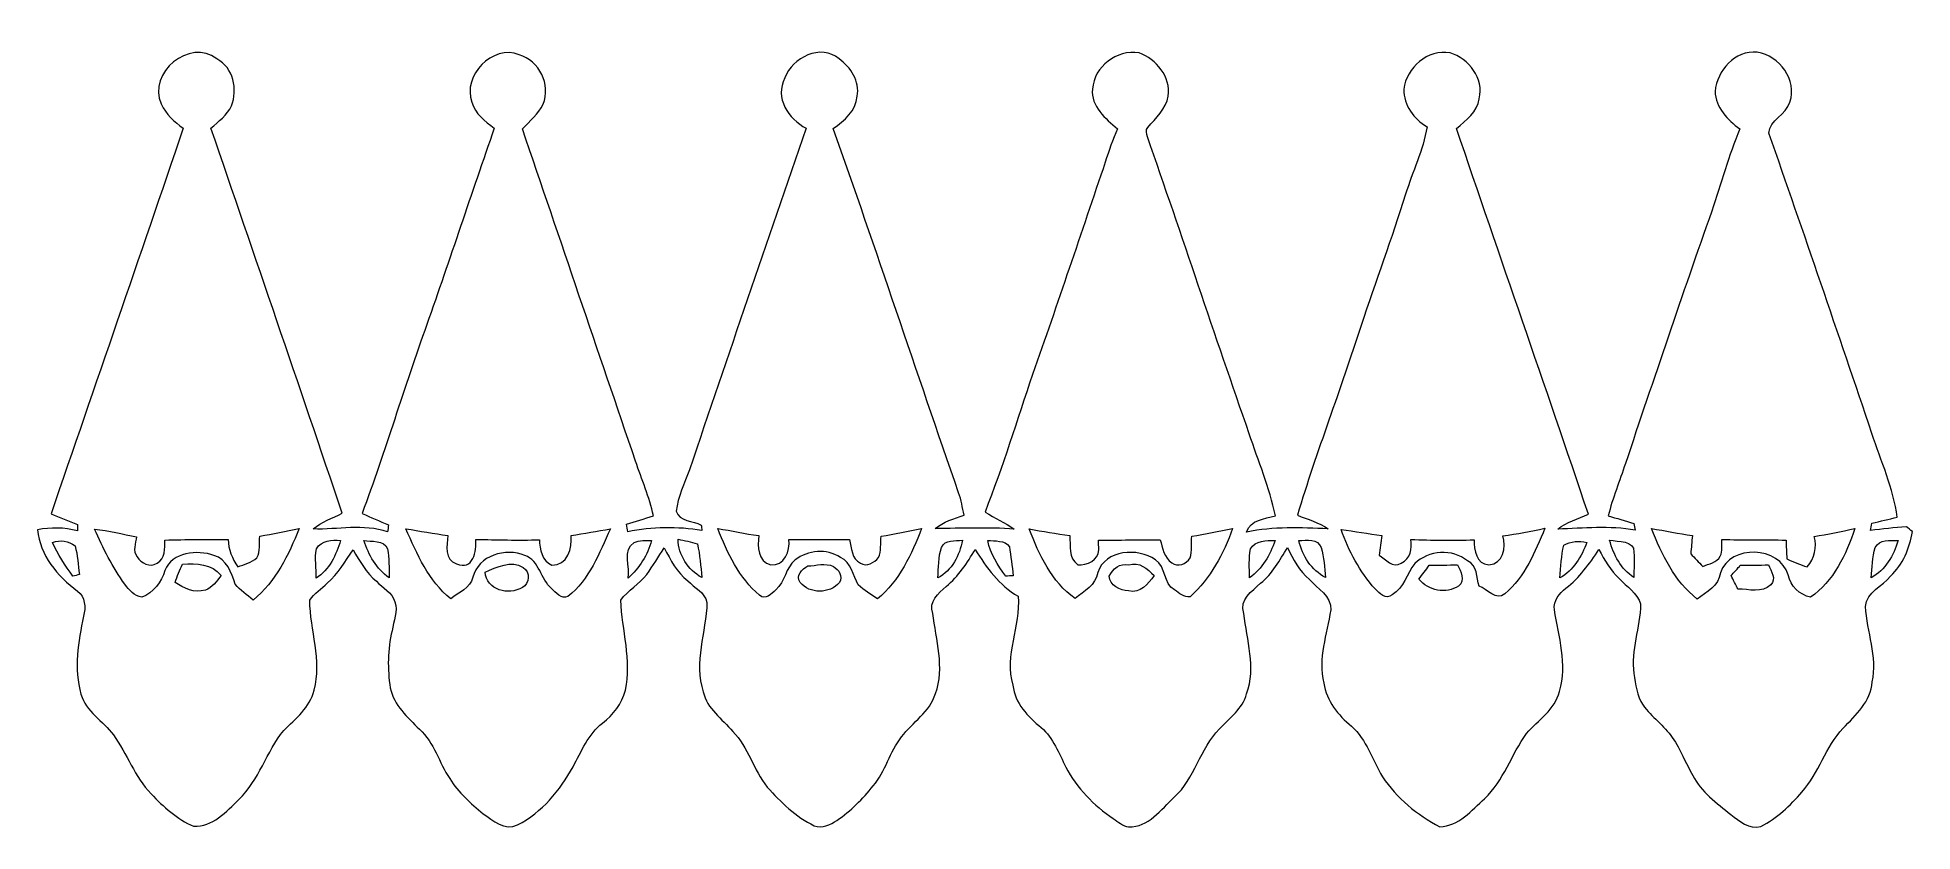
# Model space of a CAD drawing. Header units: centimetres. Extents: x -15.4 to 15.4, y 0.4 to 13.4.
import ezdxf

# ---------------------------------------------------------------- set-up
doc = ezdxf.new("R2010")
doc.units = ezdxf.units.CM
doc.header["$MEASUREMENT"] = 0
doc.layers.add('Layer 1', color=7, linetype='Continuous')

msp = doc.modelspace()

# ---------------------------------------------------------------- linework, layer by layer
at = {"layer": 'Layer 1', "color": 252, "lineweight": 9}
for points, knots in [([(-13.39809, 12.33545), (-13.62951, 12.83992), (-12.93101, 13.42906), (-12.48404, 13.07558), (-12.48404, 13.07558), (-12.20993, 12.93165), (-12.14185, 12.57711), (-12.24239, 12.30441), (-12.24239, 12.30441), (-12.31894, 12.15307), (-12.45652, 12.04617), (-12.58141, 11.93576), (-12.58141, 11.93576), (-11.85892, 9.82614), (-11.13537, 7.71618), (-10.42276, 5.60375), (-10.42276, 5.60375), (-10.58504, 5.52155), (-10.76107, 5.46122), (-10.9036, 5.34551), (-10.9036, 5.34551), (-10.49577, 5.32752), (-10.07385, 5.43477), (-9.67769, 5.29683), (-9.67769, 5.29683), (-9.67239, 5.33528), (-9.66676, 5.37374), (-9.66111, 5.41184), (-9.66111, 5.41184), (-9.80681, 5.47428), (-9.9518, 5.53601), (-10.09609, 5.59987), (-10.09609, 5.59987), (-9.71438, 6.62574), (-9.40357, 7.67632), (-9.03211, 8.70572), (-9.03211, 8.70572), (-8.65498, 9.78099), (-8.29621, 10.86261), (-7.92298, 11.93928), (-7.92298, 11.93928), (-8.07502, 12.0497), (-8.23801, 12.17353), (-8.28986, 12.36403), (-8.28986, 12.36403), (-8.45391, 12.80218), (-7.95331, 13.31794), (-7.51305, 13.14578), (-7.51305, 13.14578), (-7.18214, 13.04312), (-6.98953, 12.65824), (-7.11653, 12.33087), (-7.11653, 12.33087), (-7.19943, 12.17176), (-7.33878, 12.05323), (-7.46048, 11.92517), (-7.46048, 11.92517), (-6.83713, 10.10413), (-6.22188, 8.28027), (-5.59746, 6.45923), (-5.59746, 6.45923), (-5.5008, 6.15937), (-5.37063, 5.87009), (-5.30501, 5.56071), (-5.30501, 5.56071), (-5.45283, 5.51238), (-5.6024, 5.46934), (-5.75057, 5.42171), (-5.75057, 5.42171), (-5.74351, 5.38044), (-5.73611, 5.33881), (-5.7287, 5.29718), (-5.7287, 5.29718), (-5.32794, 5.3882), (-4.91236, 5.37973), (-4.50738, 5.32188), (-4.50738, 5.32188), (-4.5102, 5.3434), (-4.5155, 5.38644), (-4.51831, 5.40796), (-4.51831, 5.40796), (-4.65131, 5.48345), (-4.88521, 5.46652), (-4.93106, 5.63585), (-4.93106, 5.63585), (-4.90426, 5.87398), (-4.79101, 6.09481), (-4.71235, 6.31989), (-4.71235, 6.31989), (-4.07769, 8.19314), (-3.43811, 10.06497), (-2.79429, 11.93505), (-2.79429, 11.93505), (-3.08181, 12.08604), (-3.31852, 12.44129), (-3.14284, 12.76302), (-3.14284, 12.76302), (-3.02642, 13.09851), (-2.5484, 13.33346), (-2.25207, 13.0777), (-2.25207, 13.0777), (-2.06297, 12.94047), (-1.90387, 12.70693), (-1.95538, 12.4621), (-1.95538, 12.4621), (-1.9769, 12.22433), (-2.16105, 12.05711), (-2.34767, 11.93434), (-2.34767, 11.93434), (-1.64317, 9.94186), (-0.98206, 7.9349), (-0.28568, 5.93959), (-0.28568, 5.93959), (-0.24476, 5.82035), (-0.22253, 5.69688), (-0.19678, 5.57341), (-0.19678, 5.57341), (-0.35976, 5.51026), (-0.53756, 5.46899), (-0.67091, 5.3501), (-0.67091, 5.3501), (-0.23735, 5.35433), (0.19657, 5.37444), (0.62978, 5.34375), (0.62978, 5.34375), (0.47315, 5.44323), (0.30699, 5.52719), (0.14788, 5.62174), (0.14788, 5.62174), (0.43716, 6.36645), (0.67529, 7.12986), (0.92858, 7.88728), (0.92858, 7.88728), (1.34168, 9.04686), (1.72833, 10.21526), (2.12556, 11.38048), (2.12556, 11.38048), (2.18447, 11.56569), (2.24762, 11.75019), (2.32664, 11.92835), (2.32664, 11.92835), (2.12979, 12.09309), (1.88461, 12.29418), (1.91424, 12.58169), (1.91424, 12.58169), (1.94246, 12.95387), (2.31535, 13.23574), (2.68118, 13.17683), (2.68118, 13.17683), (2.96446, 13.07029), (3.20753, 12.78207), (3.15884, 12.46386), (3.15884, 12.46386), (3.12921, 12.24973), (2.95529, 12.10615), (2.82547, 11.94951), (2.82547, 11.94951), (2.78137, 11.90789), (2.80606, 11.84686), (2.81771, 11.79676), (2.81771, 11.79676), (3.38568, 10.17116), (3.92578, 8.53568), (4.49305, 6.90973), (4.49305, 6.90973), (4.64051, 6.46276), (4.82678, 6.02567), (4.92238, 5.56318), (4.92238, 5.56318), (4.74599, 5.50709), (4.51457, 5.50074), (4.45001, 5.2926), (4.45001, 5.2926), (4.89063, 5.38608), (5.34148, 5.36527), (5.7888, 5.34904), (5.7888, 5.34904), (5.63499, 5.45276), (5.45437, 5.50321), (5.28433, 5.57094), (5.28433, 5.57094), (5.60006, 6.62116), (6.00011, 7.64457), (6.33102, 8.6902), (6.33102, 8.6902), (6.5762, 9.41022), (6.83267, 10.12636), (7.0648, 10.85096), (7.0648, 10.85096), (7.17698, 11.22209), (7.35443, 11.57416), (7.41652, 11.95939), (7.41652, 11.95939), (7.19991, 12.08816), (7.02952, 12.31711), (7.03587, 12.57675), (7.03587, 12.57675), (7.07679, 12.93694), (7.42851, 13.2368), (7.79681, 13.17718), (7.79681, 13.17718), (8.10549, 13.07876), (8.35842, 12.75843), (8.27483, 12.42188), (8.27483, 12.42188), (8.24378, 12.20457), (8.05646, 12.06699), (7.90194, 11.93152), (7.90194, 11.93152), (8.61842, 9.81521), (9.3575, 7.70666), (10.06941, 5.58893), (10.06941, 5.58893), (9.90042, 5.5085), (9.71134, 5.46475), (9.56599, 5.34128), (9.56599, 5.34128), (9.99109, 5.35504), (10.4197, 5.40372), (10.84199, 5.32294), (10.84199, 5.32294), (10.83317, 5.36068), (10.82435, 5.39843), (10.81624, 5.43583), (10.81624, 5.43583), (10.67548, 5.47816), (10.53578, 5.51943), (10.39643, 5.56247), (10.39643, 5.56247), (10.46981, 5.85457), (10.58552, 6.13397), (10.67795, 6.42007), (10.67795, 6.42007), (11.14503, 7.8072), (11.6114, 9.19432), (12.1, 10.57403), (12.1, 10.57403), (12.2531, 11.02418), (12.37728, 11.48491), (12.56072, 11.92447), (12.56072, 11.92447), (12.35788, 12.07087), (12.16314, 12.27971), (12.15256, 12.54324), (12.15256, 12.54324), (12.18643, 12.88332), (12.481, 13.22339), (12.84647, 13.18494), (12.84647, 13.18494), (13.21371, 13.1285), (13.50828, 12.73374), (13.38411, 12.36438), (13.38411, 12.36438), (13.32519, 12.16048), (13.04685, 12.06664), (13.04015, 11.85532), (13.04015, 11.85532), (13.61094, 10.21173), (14.17715, 8.56567), (14.73313, 6.91643), (14.73313, 6.91643), (14.87812, 6.45959), (15.08908, 6.0172), (15.14905, 5.53743), (15.14905, 5.53743), (15.01006, 5.50532), (14.87177, 5.47251), (14.73348, 5.43935), (14.73348, 5.43935), (14.72466, 5.39914), (14.71655, 5.35892), (14.70879, 5.3187), (14.70879, 5.3187), (14.90528, 5.34446), (15.10284, 5.36703), (15.3011, 5.38079), (15.3011, 5.38079), (15.33356, 5.35398), (15.36672, 5.32717), (15.40023, 5.30036), (15.40023, 5.30036), (15.35014, 5.02943), (15.24536, 4.75884), (15.03934, 4.56799), (15.03934, 4.56799), (14.90634, 4.39866), (14.64176, 4.31329), (14.62976, 4.06846), (14.62976, 4.06846), (14.64776, 3.655), (14.83261, 3.24578), (14.73842, 2.82809), (14.73842, 2.82809), (14.71196, 2.50777), (14.46784, 2.28411), (14.25935, 2.0668), (14.25935, 2.0668), (13.97042, 1.75776), (13.86071, 1.33231), (13.58166, 1.01658), (13.58166, 1.01658), (13.38869, 0.79433), (13.16997, 0.58725), (12.90715, 0.45037), (12.90715, 0.45037), (12.70713, 0.39357), (12.5579, 0.54633), (12.41044, 0.64581), (12.41044, 0.64581), (12.18008, 0.8356), (11.92608, 1.01905), (11.78743, 1.2921), (11.78743, 1.2921), (11.66537, 1.49353), (11.59164, 1.72213), (11.44983, 1.91193), (11.44983, 1.91193), (11.31718, 2.11548), (11.10869, 2.25165), (10.96828, 2.44815), (10.96828, 2.44815), (10.86774, 2.60126), (10.84128, 2.78964), (10.81835, 2.96709), (10.81835, 2.96709), (10.76015, 3.35373), (10.92348, 3.72697), (10.92877, 4.11114), (10.92877, 4.11114), (10.87268, 4.29212), (10.69982, 4.39795), (10.57705, 4.52883), (10.57705, 4.52883), (10.43418, 4.66254), (10.33646, 4.83469), (10.24297, 5.00438), (10.24297, 5.00438), (10.08916, 4.77119), (9.92336, 4.5433), (9.7018, 4.36867), (9.7018, 4.36867), (9.59457, 4.28506), (9.48909, 4.163), (9.51202, 4.0166), (9.51202, 4.0166), (9.57799, 3.57351), (9.73391, 3.11984), (9.59421, 2.67287), (9.59421, 2.67287), (9.52683, 2.37371), (9.24179, 2.20156), (9.05446, 1.98143), (9.05446, 1.98143), (8.80435, 1.63535), (8.67805, 1.20814), (8.36372, 0.90722), (8.36372, 0.90722), (8.15276, 0.7146), (7.93545, 0.45531), (7.62642, 0.44684), (7.62642, 0.44684), (7.25565, 0.64193), (6.91557, 0.91639), (6.6838, 1.26881), (6.6838, 1.26881), (6.5194, 1.54892), (6.42239, 1.87489), (6.17615, 2.10066), (6.17615, 2.10066), (5.9532, 2.27811), (5.7627, 2.52012), (5.72213, 2.80975), (5.72213, 2.80975), (5.61382, 3.21509), (5.77575, 3.61479), (5.83255, 4.01237), (5.83255, 4.01237), (5.85089, 4.24202), (5.61347, 4.36338), (5.48294, 4.51402), (5.48294, 4.51402), (5.32137, 4.65689), (5.20989, 4.84422), (5.12134, 5.03824), (5.12134, 5.03824), (4.99399, 4.82905), (4.87405, 4.6075), (4.68002, 4.45052), (4.68002, 4.45052), (4.53784, 4.3214), (4.32583, 4.18417), (4.40449, 3.95628), (4.40449, 3.95628), (4.45282, 3.52059), (4.60876, 3.06445), (4.4493, 2.63336), (4.4493, 2.63336), (4.38579, 2.38677), (4.16814, 2.23366), (4.00339, 2.05621), (4.00339, 2.05621), (3.6806, 1.73095), (3.60158, 1.2413), (3.25938, 0.93121), (3.25938, 0.93121), (3.04384, 0.73541), (2.83464, 0.42885), (2.50938, 0.44578), (2.50938, 0.44578), (2.41131, 0.45319), (2.33617, 0.53363), (2.25714, 0.57984), (2.25714, 0.57984), (1.93894, 0.79891), (1.65319, 1.08043), (1.47821, 1.42827), (1.47821, 1.42827), (1.36073, 1.6544), (1.27078, 1.90593), (1.07181, 2.07632), (1.07181, 2.07632), (0.85591, 2.25906), (0.63825, 2.47919), (0.60508, 2.77376), (0.60508, 2.77376), (0.45833, 3.26906), (0.73279, 3.74426), (0.69187, 4.23779), (0.69187, 4.23779), (0.37966, 4.41489), (0.17117, 4.71087), (-0.01369, 5.00861), (-0.01369, 5.00861), (-0.14422, 4.7853), (-0.29168, 4.56799), (-0.48994, 4.39936), (-0.48994, 4.39936), (-0.61482, 4.28436), (-0.78804, 4.15489), (-0.71007, 3.95628), (-0.71007, 3.95628), (-0.65857, 3.52306), (-0.51181, 3.06551), (-0.66703, 2.63618), (-0.66703, 2.63618), (-0.75487, 2.33456), (-1.04768, 2.16734), (-1.22372, 1.92286), (-1.22372, 1.92286), (-1.42233, 1.68015), (-1.48724, 1.35771), (-1.69044, 1.11818), (-1.69044, 1.11818), (-1.86542, 0.90651), (-2.05874, 0.70437), (-2.28806, 0.55056), (-2.28806, 0.55056), (-2.39564, 0.48318), (-2.53499, 0.41544), (-2.6613, 0.46272), (-2.6613, 0.46272), (-2.96433, 0.61194), (-3.21339, 0.8476), (-3.43282, 1.10019), (-3.43282, 1.10019), (-3.6586, 1.38241), (-3.74679, 1.75318), (-4.00044, 2.01564), (-4.00044, 2.01564), (-4.1747, 2.21955), (-4.42413, 2.38712), (-4.48516, 2.6644), (-4.48516, 2.6644), (-4.65061, 3.15053), (-4.43753, 3.64689), (-4.42517, 4.1376), (-4.42517, 4.1376), (-4.46046, 4.30094), (-4.63297, 4.37961), (-4.7381, 4.49109), (-4.7381, 4.49109), (-4.92048, 4.63043), (-5.02279, 4.83646), (-5.12792, 5.03366), (-5.12792, 5.03366), (-5.21998, 4.88584), (-5.31277, 4.73768), (-5.41614, 4.59692), (-5.41614, 4.59692), (-5.53749, 4.43605), (-5.72376, 4.33622), (-5.84229, 4.17359), (-5.84229, 4.17359), (-5.82395, 3.68076), (-5.65603, 3.18546), (-5.76645, 2.69121), (-5.76645, 2.69121), (-5.82254, 2.47214), (-5.96612, 2.28587), (-6.14462, 2.15076), (-6.14462, 2.15076), (-6.37746, 1.96837), (-6.48929, 1.68544), (-6.62722, 1.43286), (-6.62722, 1.43286), (-6.84136, 1.0448), (-7.13734, 0.68144), (-7.53915, 0.47789), (-7.53915, 0.47789), (-7.75858, 0.36817), (-7.9392, 0.55373), (-8.10642, 0.66133), (-8.10642, 0.66133), (-8.30996, 0.83102), (-8.51317, 1.01058), (-8.65428, 1.23777), (-8.65428, 1.23777), (-8.8335, 1.50129), (-8.90686, 1.82973), (-9.1517, 2.04951), (-9.1517, 2.04951), (-9.34961, 2.24283), (-9.57327, 2.44744), (-9.63324, 2.72931), (-9.63324, 2.72931), (-9.68087, 3.04082), (-9.67769, 3.3629), (-9.6036, 3.66982), (-9.6036, 3.66982), (-9.58138, 3.82575), (-9.50307, 3.98979), (-9.55598, 4.14819), (-9.55598, 4.14819), (-9.60537, 4.29776), (-9.75707, 4.37573), (-9.85937, 4.48368), (-9.85937, 4.48368), (-10.03012, 4.62126), (-10.13313, 4.81635), (-10.2439, 5.00085), (-10.2439, 5.00085), (-10.37513, 4.81141), (-10.49261, 4.60644), (-10.66935, 4.45404), (-10.66935, 4.45404), (-10.76495, 4.36091), (-10.88172, 4.28542), (-10.95722, 4.17359), (-10.95722, 4.17359), (-10.95051, 3.6804), (-10.75437, 3.18369), (-10.88349, 2.69157), (-10.88349, 2.69157), (-10.95933, 2.41358), (-11.18476, 2.2199), (-11.38584, 2.02905), (-11.38584, 2.02905), (-11.66842, 1.67592), (-11.79224, 1.21731), (-12.12138, 0.89593), (-12.12138, 0.89593), (-12.32705, 0.70084), (-12.55706, 0.43414), (-12.86751, 0.45425), (-12.86751, 0.45425), (-13.13809, 0.57173), (-13.36351, 0.77669), (-13.56707, 0.98624), (-13.56707, 0.98624), (-13.83412, 1.26917), (-13.96077, 1.64488), (-14.18584, 1.95638), (-14.18584, 1.95638), (-14.35306, 2.18815), (-14.63986, 2.33808), (-14.71924, 2.62736), (-14.71924, 2.62736), (-14.83742, 3.04646), (-14.76828, 3.49237), (-14.6755, 3.90936), (-14.6755, 3.90936), (-14.64057, 4.05258), (-14.64868, 4.22933), (-14.77745, 4.32422), (-14.77745, 4.32422), (-15.10694, 4.5687), (-15.39305, 4.91089), (-15.43432, 5.33317), (-15.43432, 5.33317), (-15.2156, 5.37197), (-14.99123, 5.37303), (-14.77639, 5.31376), (-14.77639, 5.31376), (-14.7771, 5.34022), (-14.77815, 5.39279), (-14.77851, 5.41924), (-14.77851, 5.41924), (-14.92315, 5.47745), (-15.06849, 5.53354), (-15.21207, 5.59458), (-15.21207, 5.59458), (-14.485, 7.70807), (-13.7558, 9.82085), (-13.03825, 11.93752), (-13.03825, 11.93752), (-13.18395, 12.04335), (-13.32506, 12.16577), (-13.39809, 12.33545), (-13.39809, 12.33545), (-13.39809, 12.33545), (-13.39809, 12.33545), (-13.39809, 12.33545)], [0, 0, 0, 0, 0.00649351, 0.00649351, 0.00649351, 0.00649351, 0.01298701, 0.01298701, 0.01298701, 0.01298701, 0.01948052, 0.01948052, 0.01948052, 0.01948052, 0.02597403, 0.02597403, 0.02597403, 0.02597403, 0.03246753, 0.03246753, 0.03246753, 0.03246753, 0.03896104, 0.03896104, 0.03896104, 0.03896104, 0.04545455, 0.04545455, 0.04545455, 0.04545455, 0.05194805, 0.05194805, 0.05194805, 0.05194805, 0.05844156, 0.05844156, 0.05844156, 0.05844156, 0.06493506, 0.06493506, 0.06493506, 0.06493506, 0.07142857, 0.07142857, 0.07142857, 0.07142857, 0.07792208, 0.07792208, 0.07792208, 0.07792208, 0.08441558, 0.08441558, 0.08441558, 0.08441558, 0.09090909, 0.09090909, 0.09090909, 0.09090909, 0.0974026, 0.0974026, 0.0974026, 0.0974026, 0.1038961, 0.1038961, 0.1038961, 0.1038961, 0.11038961, 0.11038961, 0.11038961, 0.11038961, 0.11688312, 0.11688312, 0.11688312, 0.11688312, 0.12337662, 0.12337662, 0.12337662, 0.12337662, 0.12987013, 0.12987013, 0.12987013, 0.12987013, 0.13636364, 0.13636364, 0.13636364, 0.13636364, 0.14285714, 0.14285714, 0.14285714, 0.14285714, 0.14935065, 0.14935065, 0.14935065, 0.14935065, 0.15584416, 0.15584416, 0.15584416, 0.15584416, 0.16233766, 0.16233766, 0.16233766, 0.16233766, 0.16883117, 0.16883117, 0.16883117, 0.16883117, 0.17532468, 0.17532468, 0.17532468, 0.17532468, 0.18181818, 0.18181818, 0.18181818, 0.18181818, 0.18831169, 0.18831169, 0.18831169, 0.18831169, 0.19480519, 0.19480519, 0.19480519, 0.19480519, 0.2012987, 0.2012987, 0.2012987, 0.2012987, 0.20779221, 0.20779221, 0.20779221, 0.20779221, 0.21428571, 0.21428571, 0.21428571, 0.21428571, 0.22077922, 0.22077922, 0.22077922, 0.22077922, 0.22727273, 0.22727273, 0.22727273, 0.22727273, 0.23376623, 0.23376623, 0.23376623, 0.23376623, 0.24025974, 0.24025974, 0.24025974, 0.24025974, 0.24675325, 0.24675325, 0.24675325, 0.24675325, 0.25324675, 0.25324675, 0.25324675, 0.25324675, 0.25974026, 0.25974026, 0.25974026, 0.25974026, 0.26623377, 0.26623377, 0.26623377, 0.26623377, 0.27272727, 0.27272727, 0.27272727, 0.27272727, 0.27922078, 0.27922078, 0.27922078, 0.27922078, 0.28571429, 0.28571429, 0.28571429, 0.28571429, 0.29220779, 0.29220779, 0.29220779, 0.29220779, 0.2987013, 0.2987013, 0.2987013, 0.2987013, 0.30519481, 0.30519481, 0.30519481, 0.30519481, 0.31168831, 0.31168831, 0.31168831, 0.31168831, 0.31818182, 0.31818182, 0.31818182, 0.31818182, 0.32467532, 0.32467532, 0.32467532, 0.32467532, 0.33116883, 0.33116883, 0.33116883, 0.33116883, 0.33766234, 0.33766234, 0.33766234, 0.33766234, 0.34415584, 0.34415584, 0.34415584, 0.34415584, 0.35064935, 0.35064935, 0.35064935, 0.35064935, 0.35714286, 0.35714286, 0.35714286, 0.35714286, 0.36363636, 0.36363636, 0.36363636, 0.36363636, 0.37012987, 0.37012987, 0.37012987, 0.37012987, 0.37662338, 0.37662338, 0.37662338, 0.37662338, 0.38311688, 0.38311688, 0.38311688, 0.38311688, 0.38961039, 0.38961039, 0.38961039, 0.38961039, 0.3961039, 0.3961039, 0.3961039, 0.3961039, 0.4025974, 0.4025974, 0.4025974, 0.4025974, 0.40909091, 0.40909091, 0.40909091, 0.40909091, 0.41558442, 0.41558442, 0.41558442, 0.41558442, 0.42207792, 0.42207792, 0.42207792, 0.42207792, 0.42857143, 0.42857143, 0.42857143, 0.42857143, 0.43506494, 0.43506494, 0.43506494, 0.43506494, 0.44155844, 0.44155844, 0.44155844, 0.44155844, 0.44805195, 0.44805195, 0.44805195, 0.44805195, 0.45454545, 0.45454545, 0.45454545, 0.45454545, 0.46103896, 0.46103896, 0.46103896, 0.46103896, 0.46753247, 0.46753247, 0.46753247, 0.46753247, 0.47402597, 0.47402597, 0.47402597, 0.47402597, 0.48051948, 0.48051948, 0.48051948, 0.48051948, 0.48701299, 0.48701299, 0.48701299, 0.48701299, 0.49350649, 0.49350649, 0.49350649, 0.49350649, 0.5, 0.5, 0.5, 0.5, 0.50649351, 0.50649351, 0.50649351, 0.50649351, 0.51298701, 0.51298701, 0.51298701, 0.51298701, 0.51948052, 0.51948052, 0.51948052, 0.51948052, 0.52597403, 0.52597403, 0.52597403, 0.52597403, 0.53246753, 0.53246753, 0.53246753, 0.53246753, 0.53896104, 0.53896104, 0.53896104, 0.53896104, 0.54545455, 0.54545455, 0.54545455, 0.54545455, 0.55194805, 0.55194805, 0.55194805, 0.55194805, 0.55844156, 0.55844156, 0.55844156, 0.55844156, 0.56493506, 0.56493506, 0.56493506, 0.56493506, 0.57142857, 0.57142857, 0.57142857, 0.57142857, 0.57792208, 0.57792208, 0.57792208, 0.57792208, 0.58441558, 0.58441558, 0.58441558, 0.58441558, 0.59090909, 0.59090909, 0.59090909, 0.59090909, 0.5974026, 0.5974026, 0.5974026, 0.5974026, 0.6038961, 0.6038961, 0.6038961, 0.6038961, 0.61038961, 0.61038961, 0.61038961, 0.61038961, 0.61688312, 0.61688312, 0.61688312, 0.61688312, 0.62337662, 0.62337662, 0.62337662, 0.62337662, 0.62987013, 0.62987013, 0.62987013, 0.62987013, 0.63636364, 0.63636364, 0.63636364, 0.63636364, 0.64285714, 0.64285714, 0.64285714, 0.64285714, 0.64935065, 0.64935065, 0.64935065, 0.64935065, 0.65584416, 0.65584416, 0.65584416, 0.65584416, 0.66233766, 0.66233766, 0.66233766, 0.66233766, 0.66883117, 0.66883117, 0.66883117, 0.66883117, 0.67532468, 0.67532468, 0.67532468, 0.67532468, 0.68181818, 0.68181818, 0.68181818, 0.68181818, 0.68831169, 0.68831169, 0.68831169, 0.68831169, 0.69480519, 0.69480519, 0.69480519, 0.69480519, 0.7012987, 0.7012987, 0.7012987, 0.7012987, 0.70779221, 0.70779221, 0.70779221, 0.70779221, 0.71428571, 0.71428571, 0.71428571, 0.71428571, 0.72077922, 0.72077922, 0.72077922, 0.72077922, 0.72727273, 0.72727273, 0.72727273, 0.72727273, 0.73376623, 0.73376623, 0.73376623, 0.73376623, 0.74025974, 0.74025974, 0.74025974, 0.74025974, 0.74675325, 0.74675325, 0.74675325, 0.74675325, 0.75324675, 0.75324675, 0.75324675, 0.75324675, 0.75974026, 0.75974026, 0.75974026, 0.75974026, 0.76623377, 0.76623377, 0.76623377, 0.76623377, 0.77272727, 0.77272727, 0.77272727, 0.77272727, 0.77922078, 0.77922078, 0.77922078, 0.77922078, 0.78571429, 0.78571429, 0.78571429, 0.78571429, 0.79220779, 0.79220779, 0.79220779, 0.79220779, 0.7987013, 0.7987013, 0.7987013, 0.7987013, 0.80519481, 0.80519481, 0.80519481, 0.80519481, 0.81168831, 0.81168831, 0.81168831, 0.81168831, 0.81818182, 0.81818182, 0.81818182, 0.81818182, 0.82467532, 0.82467532, 0.82467532, 0.82467532, 0.83116883, 0.83116883, 0.83116883, 0.83116883, 0.83766234, 0.83766234, 0.83766234, 0.83766234, 0.84415584, 0.84415584, 0.84415584, 0.84415584, 0.85064935, 0.85064935, 0.85064935, 0.85064935, 0.85714286, 0.85714286, 0.85714286, 0.85714286, 0.86363636, 0.86363636, 0.86363636, 0.86363636, 0.87012987, 0.87012987, 0.87012987, 0.87012987, 0.87662338, 0.87662338, 0.87662338, 0.87662338, 0.88311688, 0.88311688, 0.88311688, 0.88311688, 0.88961039, 0.88961039, 0.88961039, 0.88961039, 0.8961039, 0.8961039, 0.8961039, 0.8961039, 0.9025974, 0.9025974, 0.9025974, 0.9025974, 0.90909091, 0.90909091, 0.90909091, 0.90909091, 0.91558442, 0.91558442, 0.91558442, 0.91558442, 0.92207792, 0.92207792, 0.92207792, 0.92207792, 0.92857143, 0.92857143, 0.92857143, 0.92857143, 0.93506494, 0.93506494, 0.93506494, 0.93506494, 0.94155844, 0.94155844, 0.94155844, 0.94155844, 0.94805195, 0.94805195, 0.94805195, 0.94805195, 0.95454545, 0.95454545, 0.95454545, 0.95454545, 0.96103896, 0.96103896, 0.96103896, 0.96103896, 0.96753247, 0.96753247, 0.96753247, 0.96753247, 0.97402597, 0.97402597, 0.97402597, 0.97402597, 0.98051948, 0.98051948, 0.98051948, 0.98051948, 0.98701299, 0.98701299, 0.98701299, 0.98701299, 1, 1, 1, 1]), ([(-14.49452, 5.34375), (-14.358, 5.02625), (-14.20207, 4.7151), (-13.9964, 4.4357), (-13.9964, 4.4357), (-13.93113, 4.33974), (-13.84012, 4.24026), (-13.71911, 4.22121), (-13.71911, 4.22121), (-13.53285, 4.29353), (-13.38856, 4.46886), (-13.33847, 4.66218), (-13.33847, 4.66218), (-13.22346, 4.96769), (-12.80436, 5.00438), (-12.53343, 4.91089), (-12.53343, 4.91089), (-12.32211, 4.85268), (-12.24309, 4.62126), (-12.18136, 4.43711), (-12.18136, 4.43711), (-12.10092, 4.33445), (-11.98486, 4.26213), (-11.88749, 4.17464), (-11.88749, 4.17464), (-11.51496, 4.4798), (-11.3047, 4.91654), (-11.1329, 5.35433), (-11.1329, 5.35433), (-11.34704, 5.30741), (-11.56188, 5.26296), (-11.77884, 5.22839), (-11.77884, 5.22839), (-11.79189, 5.11127), (-11.76578, 4.97792), (-11.82611, 4.86926), (-11.82611, 4.86926), (-11.9143, 4.7913), (-12.03354, 4.76414), (-12.14079, 4.72145), (-12.14079, 4.72145), (-12.22898, 4.85868), (-12.30095, 5.00755), (-12.29671, 5.17406), (-12.29671, 5.17406), (-12.64385, 5.17477), (-12.99098, 5.1723), (-13.33811, 5.16136), (-13.33811, 5.16136), (-13.34376, 5.02872), (-13.32753, 4.85198), (-13.469, 4.78177), (-13.469, 4.78177), (-13.584, 4.70663), (-13.7304, 4.78213), (-13.79461, 4.88831), (-13.79461, 4.88831), (-13.87328, 4.98392), (-13.82177, 5.1088), (-13.80449, 5.21569), (-13.80449, 5.21569), (-14.03379, 5.2612), (-14.26239, 5.31341), (-14.49452, 5.34375), (-14.49452, 5.34375), (-14.49452, 5.34375), (-14.49452, 5.34375), (-14.49452, 5.34375)], [0, 0, 0, 0, 0.05555556, 0.05555556, 0.05555556, 0.05555556, 0.11111111, 0.11111111, 0.11111111, 0.11111111, 0.16666667, 0.16666667, 0.16666667, 0.16666667, 0.22222222, 0.22222222, 0.22222222, 0.22222222, 0.27777778, 0.27777778, 0.27777778, 0.27777778, 0.33333333, 0.33333333, 0.33333333, 0.33333333, 0.38888889, 0.38888889, 0.38888889, 0.38888889, 0.44444444, 0.44444444, 0.44444444, 0.44444444, 0.5, 0.5, 0.5, 0.5, 0.55555556, 0.55555556, 0.55555556, 0.55555556, 0.61111111, 0.61111111, 0.61111111, 0.61111111, 0.66666667, 0.66666667, 0.66666667, 0.66666667, 0.72222222, 0.72222222, 0.72222222, 0.72222222, 0.77777778, 0.77777778, 0.77777778, 0.77777778, 0.83333333, 0.83333333, 0.83333333, 0.83333333, 0.88888889, 0.88888889, 0.88888889, 0.88888889, 1, 1, 1, 1]), ([(-9.37818, 5.34904), (-9.19156, 4.93171), (-9.00283, 4.48862), (-8.63734, 4.19405), (-8.63734, 4.19405), (-8.50858, 4.30059), (-8.31773, 4.37149), (-8.27327, 4.55), (-8.27327, 4.55), (-8.18825, 4.90701), (-7.73424, 5.04459), (-7.41991, 4.90842), (-7.41991, 4.90842), (-7.17861, 4.8234), (-7.1578, 4.51754), (-6.97859, 4.36267), (-6.97859, 4.36267), (-6.91262, 4.30129), (-6.81808, 4.18029), (-6.71083, 4.23215), (-6.71083, 4.23215), (-6.35982, 4.51578), (-6.19542, 4.94723), (-6.01304, 5.34516), (-6.01304, 5.34516), (-6.22894, 5.30918), (-6.44448, 5.27319), (-6.66003, 5.23756), (-6.66003, 5.23756), (-6.63428, 5.03366), (-6.72388, 4.73697), (-6.97612, 4.75144), (-6.97612, 4.75144), (-7.1391, 4.81705), (-7.17403, 5.01249), (-7.18144, 5.16842), (-7.18144, 5.16842), (-7.52998, 5.15219), (-7.87853, 5.16983), (-8.22672, 5.1723), (-8.22672, 5.1723), (-8.21155, 4.98921), (-8.27046, 4.64666), (-8.54457, 4.77331), (-8.54457, 4.77331), (-8.75236, 4.83575), (-8.69556, 5.07141), (-8.68533, 5.23792), (-8.68533, 5.23792), (-8.9171, 5.27037), (-9.14782, 5.30847), (-9.37818, 5.34904), (-9.37818, 5.34904), (-9.37818, 5.34904), (-9.37818, 5.34904), (-9.37818, 5.34904)], [0, 0, 0, 0, 0.06666667, 0.06666667, 0.06666667, 0.06666667, 0.13333333, 0.13333333, 0.13333333, 0.13333333, 0.2, 0.2, 0.2, 0.2, 0.26666667, 0.26666667, 0.26666667, 0.26666667, 0.33333333, 0.33333333, 0.33333333, 0.33333333, 0.4, 0.4, 0.4, 0.4, 0.46666667, 0.46666667, 0.46666667, 0.46666667, 0.53333333, 0.53333333, 0.53333333, 0.53333333, 0.6, 0.6, 0.6, 0.6, 0.66666667, 0.66666667, 0.66666667, 0.66666667, 0.73333333, 0.73333333, 0.73333333, 0.73333333, 0.8, 0.8, 0.8, 0.8, 0.86666667, 0.86666667, 0.86666667, 0.86666667, 1, 1, 1, 1]), ([(-4.24527, 5.35327), (-4.09604, 4.94723), (-3.89602, 4.53836), (-3.55947, 4.25472), (-3.55947, 4.25472), (-3.46422, 4.16583), (-3.36191, 4.27942), (-3.29418, 4.34468), (-3.29418, 4.34468), (-3.13684, 4.47274), (-3.13261, 4.71016), (-2.97386, 4.83646), (-2.97386, 4.83646), (-2.75972, 4.99415), (-2.46161, 5.02801), (-2.2309, 4.87702), (-2.2309, 4.87702), (-2.05098, 4.79553), (-2.02205, 4.57893), (-1.93915, 4.42371), (-1.93915, 4.42371), (-1.84319, 4.33551), (-1.72995, 4.26778), (-1.62165, 4.19581), (-1.62165, 4.19581), (-1.25935, 4.4925), (-1.06003, 4.92782), (-0.89457, 5.35433), (-0.89457, 5.35433), (-1.11648, 5.30918), (-1.33838, 5.26261), (-1.56132, 5.22381), (-1.56132, 5.22381), (-1.57508, 5.10774), (-1.55321, 4.98215), (-1.60154, 4.87314), (-1.60154, 4.87314), (-1.67457, 4.79553), (-1.79769, 4.71475), (-1.90246, 4.78177), (-1.90246, 4.78177), (-2.04675, 4.85021), (-2.04851, 5.0386), (-2.08167, 5.16913), (-2.08167, 5.16913), (-2.41435, 5.17301), (-2.74702, 5.17406), (-3.07934, 5.17336), (-3.07934, 5.17336), (-3.05217, 4.98462), (-3.15095, 4.73203), (-3.37708, 4.75426), (-3.37708, 4.75426), (-3.59369, 4.81141), (-3.59228, 5.05341), (-3.57323, 5.23509), (-3.57323, 5.23509), (-3.79865, 5.2672), (-4.02125, 5.31306), (-4.24527, 5.35327), (-4.24527, 5.35327), (-4.24527, 5.35327), (-4.24527, 5.35327), (-4.24527, 5.35327)], [0, 0, 0, 0, 0.05882353, 0.05882353, 0.05882353, 0.05882353, 0.11764706, 0.11764706, 0.11764706, 0.11764706, 0.17647059, 0.17647059, 0.17647059, 0.17647059, 0.23529412, 0.23529412, 0.23529412, 0.23529412, 0.29411765, 0.29411765, 0.29411765, 0.29411765, 0.35294118, 0.35294118, 0.35294118, 0.35294118, 0.41176471, 0.41176471, 0.41176471, 0.41176471, 0.47058824, 0.47058824, 0.47058824, 0.47058824, 0.52941176, 0.52941176, 0.52941176, 0.52941176, 0.58823529, 0.58823529, 0.58823529, 0.58823529, 0.64705882, 0.64705882, 0.64705882, 0.64705882, 0.70588235, 0.70588235, 0.70588235, 0.70588235, 0.76470588, 0.76470588, 0.76470588, 0.76470588, 0.82352941, 0.82352941, 0.82352941, 0.82352941, 0.88235294, 0.88235294, 0.88235294, 0.88235294, 1, 1, 1, 1]), ([(0.8739, 5.34657), (1.0383, 4.91654), (1.24044, 4.47662), (1.62849, 4.20251), (1.62849, 4.20251), (1.7756, 4.32175), (1.96928, 4.41877), (2.00173, 4.62796), (2.00173, 4.62796), (2.12344, 5.00932), (2.6646, 5.03754), (2.95, 4.83963), (2.95, 4.83963), (3.12992, 4.72321), (3.07523, 4.44487), (3.26644, 4.3408), (3.26644, 4.3408), (3.34158, 4.29177), (3.42166, 4.20992), (3.52079, 4.22897), (3.52079, 4.22897), (3.85099, 4.52919), (4.07571, 4.93417), (4.21753, 5.35469), (4.21753, 5.35469), (3.99457, 5.30847), (3.77268, 5.25626), (3.5469, 5.22698), (3.5469, 5.22698), (3.53984, 5.10774), (3.55854, 4.98215), (3.51938, 4.8675), (3.51938, 4.8675), (3.46188, 4.76943), (3.31512, 4.70875), (3.21882, 4.78848), (3.21882, 4.78848), (3.09146, 4.86926), (3.06783, 5.03683), (3.03008, 5.16771), (3.03008, 5.16771), (2.69035, 5.16807), (2.35133, 5.16066), (2.01161, 5.15995), (2.01161, 5.15995), (2.01443, 5.10809), (2.01937, 5.05588), (2.01761, 5.00367), (2.01761, 5.00367), (2.02396, 4.83363), (1.82076, 4.73627), (1.6733, 4.75743), (1.6733, 4.75743), (1.5156, 4.86538), (1.55229, 5.07211), (1.54347, 5.23756), (1.54347, 5.23756), (1.31911, 5.26755), (1.0958, 5.30389), (0.8739, 5.34657), (0.8739, 5.34657), (0.8739, 5.34657), (0.8739, 5.34657), (0.8739, 5.34657)], [0, 0, 0, 0, 0.05882353, 0.05882353, 0.05882353, 0.05882353, 0.11764706, 0.11764706, 0.11764706, 0.11764706, 0.17647059, 0.17647059, 0.17647059, 0.17647059, 0.23529412, 0.23529412, 0.23529412, 0.23529412, 0.29411765, 0.29411765, 0.29411765, 0.29411765, 0.35294118, 0.35294118, 0.35294118, 0.35294118, 0.41176471, 0.41176471, 0.41176471, 0.41176471, 0.47058824, 0.47058824, 0.47058824, 0.47058824, 0.52941176, 0.52941176, 0.52941176, 0.52941176, 0.58823529, 0.58823529, 0.58823529, 0.58823529, 0.64705882, 0.64705882, 0.64705882, 0.64705882, 0.70588235, 0.70588235, 0.70588235, 0.70588235, 0.76470588, 0.76470588, 0.76470588, 0.76470588, 0.82352941, 0.82352941, 0.82352941, 0.82352941, 0.88235294, 0.88235294, 0.88235294, 0.88235294, 1, 1, 1, 1]), ([(6.00435, 5.33775), (6.12711, 4.98074), (6.31303, 4.64243), (6.56209, 4.35774), (6.56209, 4.35774), (6.63476, 4.28965), (6.7406, 4.17182), (6.84078, 4.26319), (6.84078, 4.26319), (7.0394, 4.37291), (7.08138, 4.60786), (7.21367, 4.77437), (7.21367, 4.77437), (7.43733, 4.9945), (7.83738, 5.02308), (8.0829, 4.82093), (8.0829, 4.82093), (8.24942, 4.74579), (8.22861, 4.55), (8.27165, 4.40183), (8.27165, 4.40183), (8.40394, 4.36197), (8.5574, 4.15313), (8.6964, 4.2766), (8.6964, 4.2766), (9.02518, 4.55494), (9.19487, 4.96698), (9.35433, 5.35574), (9.35433, 5.35574), (9.12573, 5.30459), (8.89535, 5.26226), (8.66323, 5.23227), (8.66323, 5.23227), (8.71827, 5.04389), (8.67311, 4.76273), (8.43251, 4.75708), (8.43251, 4.75708), (8.22473, 4.76484), (8.18804, 4.99909), (8.19298, 5.16489), (8.19298, 5.16489), (7.84514, 5.15713), (7.4973, 5.15819), (7.14982, 5.17265), (7.14982, 5.17265), (7.16887, 5.02166), (7.15123, 4.85445), (6.99001, 4.78424), (6.99001, 4.78424), (6.85736, 4.68476), (6.73566, 4.85515), (6.62947, 4.91371), (6.62947, 4.91371), (6.64217, 5.02272), (6.66157, 5.12891), (6.67463, 5.23756), (6.67463, 5.23756), (6.45026, 5.26649), (6.22766, 5.30424), (6.00435, 5.33775), (6.00435, 5.33775), (6.00435, 5.33775), (6.00435, 5.33775), (6.00435, 5.33775)], [0, 0, 0, 0, 0.05882353, 0.05882353, 0.05882353, 0.05882353, 0.11764706, 0.11764706, 0.11764706, 0.11764706, 0.17647059, 0.17647059, 0.17647059, 0.17647059, 0.23529412, 0.23529412, 0.23529412, 0.23529412, 0.29411765, 0.29411765, 0.29411765, 0.29411765, 0.35294118, 0.35294118, 0.35294118, 0.35294118, 0.41176471, 0.41176471, 0.41176471, 0.41176471, 0.47058824, 0.47058824, 0.47058824, 0.47058824, 0.52941176, 0.52941176, 0.52941176, 0.52941176, 0.58823529, 0.58823529, 0.58823529, 0.58823529, 0.64705882, 0.64705882, 0.64705882, 0.64705882, 0.70588235, 0.70588235, 0.70588235, 0.70588235, 0.76470588, 0.76470588, 0.76470588, 0.76470588, 0.82352941, 0.82352941, 0.82352941, 0.82352941, 0.88235294, 0.88235294, 0.88235294, 0.88235294, 1, 1, 1, 1]), ([(11.10728, 5.35363), (11.2745, 4.92253), (11.48934, 4.48579), (11.85799, 4.19228), (11.85799, 4.19228), (12.01427, 4.30729), (12.21641, 4.40536), (12.2404, 4.62549), (12.2404, 4.62549), (12.40409, 5.09504), (13.21724, 5.06647), (13.3573, 4.58775), (13.3573, 4.58775), (13.38869, 4.40677), (13.54744, 4.26108), (13.72242, 4.22262), (13.72242, 4.22262), (14.10236, 4.48262), (14.30944, 4.92606), (14.45091, 5.35151), (14.45091, 5.35151), (14.22866, 5.30424), (14.00605, 5.25838), (13.78239, 5.22063), (13.78239, 5.22063), (13.83601, 5.04036), (13.78627, 4.86538), (13.66809, 4.71933), (13.66809, 4.71933), (13.55344, 4.75955), (13.44478, 4.80294), (13.33507, 4.85198), (13.33507, 4.85198), (13.32907, 4.95534), (13.32484, 5.05835), (13.32025, 5.16136), (13.32025, 5.16136), (12.96853, 5.16948), (12.61787, 5.16136), (12.26686, 5.17195), (12.26686, 5.17195), (12.26333, 5.08058), (12.28026, 4.98215), (12.23934, 4.89713), (12.23934, 4.89713), (12.18501, 4.79095), (12.04743, 4.77225), (11.95218, 4.72674), (11.95218, 4.72674), (11.88621, 4.7973), (11.82024, 4.86715), (11.75427, 4.93664), (11.75427, 4.93664), (11.76345, 5.03577), (11.76944, 5.13667), (11.78108, 5.23509), (11.78108, 5.23509), (11.55531, 5.26861), (11.33165, 5.31235), (11.10728, 5.35363), (11.10728, 5.35363), (11.10728, 5.35363), (11.10728, 5.35363), (11.10728, 5.35363)], [0, 0, 0, 0, 0.05882353, 0.05882353, 0.05882353, 0.05882353, 0.11764706, 0.11764706, 0.11764706, 0.11764706, 0.17647059, 0.17647059, 0.17647059, 0.17647059, 0.23529412, 0.23529412, 0.23529412, 0.23529412, 0.29411765, 0.29411765, 0.29411765, 0.29411765, 0.35294118, 0.35294118, 0.35294118, 0.35294118, 0.41176471, 0.41176471, 0.41176471, 0.41176471, 0.47058824, 0.47058824, 0.47058824, 0.47058824, 0.52941176, 0.52941176, 0.52941176, 0.52941176, 0.58823529, 0.58823529, 0.58823529, 0.58823529, 0.64705882, 0.64705882, 0.64705882, 0.64705882, 0.70588235, 0.70588235, 0.70588235, 0.70588235, 0.76470588, 0.76470588, 0.76470588, 0.76470588, 0.82352941, 0.82352941, 0.82352941, 0.82352941, 0.88235294, 0.88235294, 0.88235294, 0.88235294, 1, 1, 1, 1]), ([(-15.18808, 5.12432), (-15.09848, 4.92536), (-14.98206, 4.74015), (-14.85153, 4.56587), (-14.85153, 4.56587), (-14.82472, 4.57328), (-14.7711, 4.5881), (-14.74429, 4.59551), (-14.74429, 4.59551), (-14.76616, 4.75285), (-14.77321, 4.91407), (-14.81555, 5.06717), (-14.81555, 5.06717), (-14.92244, 5.15466), (-15.06179, 5.1656), (-15.18808, 5.12432), (-15.18808, 5.12432), (-15.18808, 5.12432), (-15.18808, 5.12432), (-15.18808, 5.12432)], [0, 0, 0, 0, 0.16666667, 0.16666667, 0.16666667, 0.16666667, 0.33333333, 0.33333333, 0.33333333, 0.33333333, 0.5, 0.5, 0.5, 0.5, 0.66666667, 0.66666667, 0.66666667, 0.66666667, 1, 1, 1, 1]), ([(-10.84574, 5.0199), (-10.88278, 4.86115), (-10.84115, 4.69464), (-10.85138, 4.53342), (-10.85138, 4.53342), (-10.63654, 4.67277), (-10.52013, 4.9183), (-10.45098, 5.15713), (-10.45098, 5.15713), (-10.59245, 5.16489), (-10.76354, 5.15572), (-10.84574, 5.0199), (-10.84574, 5.0199), (-10.84574, 5.0199), (-10.84574, 5.0199), (-10.84574, 5.0199)], [0, 0, 0, 0, 0.2, 0.2, 0.2, 0.2, 0.4, 0.4, 0.4, 0.4, 0.6, 0.6, 0.6, 0.6, 1, 1, 1, 1]), ([(-10.06681, 5.15678), (-9.98742, 4.91936), (-9.8643, 4.68617), (-9.65123, 4.54294), (-9.65123, 4.54294), (-9.64383, 4.70169), (-9.659, 4.86115), (-9.67663, 5.01849), (-9.67663, 5.01849), (-9.73802, 5.16948), (-9.94616, 5.13138), (-10.06681, 5.15678), (-10.06681, 5.15678), (-10.06681, 5.15678), (-10.06681, 5.15678), (-10.06681, 5.15678)], [0, 0, 0, 0, 0.2, 0.2, 0.2, 0.2, 0.4, 0.4, 0.4, 0.4, 0.6, 0.6, 0.6, 0.6, 1, 1, 1, 1]), ([(-5.62286, 5.12044), (-5.82113, 5.00297), (-5.67896, 4.71334), (-5.72164, 4.53624), (-5.72164, 4.53624), (-5.53714, 4.70064), (-5.3985, 4.91759), (-5.33465, 5.15642), (-5.33465, 5.15642), (-5.43095, 5.15537), (-5.53432, 5.1663), (-5.62286, 5.12044), (-5.62286, 5.12044), (-5.62286, 5.12044), (-5.62286, 5.12044), (-5.62286, 5.12044)], [0, 0, 0, 0, 0.2, 0.2, 0.2, 0.2, 0.4, 0.4, 0.4, 0.4, 0.6, 0.6, 0.6, 0.6, 1, 1, 1, 1]), ([(-4.90037, 5.17618), (-4.89579, 4.9123), (-4.73633, 4.67453), (-4.51197, 4.54541), (-4.51197, 4.54541), (-4.52431, 4.73062), (-4.54054, 4.9183), (-4.58323, 5.09892), (-4.58323, 5.09892), (-4.68624, 5.13632), (-4.79419, 5.15396), (-4.90037, 5.17618), (-4.90037, 5.17618), (-4.90037, 5.17618), (-4.90037, 5.17618), (-4.90037, 5.17618)], [0, 0, 0, 0, 0.2, 0.2, 0.2, 0.2, 0.4, 0.4, 0.4, 0.4, 0.6, 0.6, 0.6, 0.6, 1, 1, 1, 1]), ([(-0.56614, 5.04142), (-0.6254, 4.88232), (-0.61517, 4.70699), (-0.62682, 4.53942), (-0.62682, 4.53942), (-0.39822, 4.66289), (-0.26804, 4.90878), (-0.225, 5.15819), (-0.225, 5.15819), (-0.34177, 5.14514), (-0.51322, 5.17724), (-0.56614, 5.04142), (-0.56614, 5.04142), (-0.56614, 5.04142), (-0.56614, 5.04142), (-0.56614, 5.04142)], [0, 0, 0, 0, 0.2, 0.2, 0.2, 0.2, 0.4, 0.4, 0.4, 0.4, 0.6, 0.6, 0.6, 0.6, 1, 1, 1, 1]), ([(0.19233, 5.15678), (0.23467, 4.93594), (0.35567, 4.74579), (0.48902, 4.56976), (0.48902, 4.56976), (0.51971, 4.57117), (0.5811, 4.57399), (0.61179, 4.57575), (0.61179, 4.57575), (0.5938, 4.73521), (0.57333, 4.89537), (0.54793, 5.05341), (0.54793, 5.05341), (0.47279, 5.16454), (0.30981, 5.14196), (0.19233, 5.15678), (0.19233, 5.15678), (0.19233, 5.15678), (0.19233, 5.15678), (0.19233, 5.15678)], [0, 0, 0, 0, 0.16666667, 0.16666667, 0.16666667, 0.16666667, 0.33333333, 0.33333333, 0.33333333, 0.33333333, 0.5, 0.5, 0.5, 0.5, 0.66666667, 0.66666667, 0.66666667, 0.66666667, 1, 1, 1, 1]), ([(4.51245, 5.01849), (4.48388, 4.8615), (4.49728, 4.69958), (4.49658, 4.54048), (4.49658, 4.54048), (4.70965, 4.68794), (4.83524, 4.91548), (4.91815, 5.15396), (4.91815, 5.15396), (4.77739, 5.15501), (4.59288, 5.15713), (4.51245, 5.01849), (4.51245, 5.01849), (4.51245, 5.01849), (4.51245, 5.01849), (4.51245, 5.01849)], [0, 0, 0, 0, 0.2, 0.2, 0.2, 0.2, 0.4, 0.4, 0.4, 0.4, 0.6, 0.6, 0.6, 0.6, 1, 1, 1, 1]), ([(5.30938, 5.15431), (5.3637, 4.89713), (5.51399, 4.67241), (5.74823, 4.54436), (5.74823, 4.54436), (5.72848, 4.70946), (5.72248, 4.87808), (5.67803, 5.0386), (5.67803, 5.0386), (5.61982, 5.18676), (5.43638, 5.16207), (5.30938, 5.15431), (5.30938, 5.15431), (5.30938, 5.15431), (5.30938, 5.15431), (5.30938, 5.15431)], [0, 0, 0, 0, 0.2, 0.2, 0.2, 0.2, 0.4, 0.4, 0.4, 0.4, 0.6, 0.6, 0.6, 0.6, 1, 1, 1, 1]), ([(9.66371, 5.07952), (9.63126, 4.90137), (9.61044, 4.72074), (9.60232, 4.53977), (9.60232, 4.53977), (9.82351, 4.66324), (9.95934, 4.89325), (10.04611, 5.12397), (10.04611, 5.12397), (9.91736, 5.15219), (9.78119, 5.14549), (9.66371, 5.07952), (9.66371, 5.07952), (9.66371, 5.07952), (9.66371, 5.07952), (9.66371, 5.07952)], [0, 0, 0, 0, 0.2, 0.2, 0.2, 0.2, 0.4, 0.4, 0.4, 0.4, 0.6, 0.6, 0.6, 0.6, 1, 1, 1, 1]), ([(10.4183, 5.15889), (10.48427, 4.92112), (10.60386, 4.68335), (10.81941, 4.54894), (10.81941, 4.54894), (10.818, 4.68723), (10.82823, 4.82481), (10.81976, 4.9624), (10.81976, 4.9624), (10.82506, 5.15819), (10.55871, 5.13738), (10.4183, 5.15889), (10.4183, 5.15889), (10.4183, 5.15889), (10.4183, 5.15889), (10.4183, 5.15889)], [0, 0, 0, 0, 0.2, 0.2, 0.2, 0.2, 0.4, 0.4, 0.4, 0.4, 0.6, 0.6, 0.6, 0.6, 1, 1, 1, 1]), ([(14.78781, 5.03789), (14.73666, 4.87879), (14.73807, 4.70804), (14.72078, 4.54259), (14.72078, 4.54259), (14.95361, 4.66501), (15.08908, 4.91124), (15.16528, 5.15466), (15.16528, 5.15466), (15.03687, 5.15501), (14.85343, 5.18041), (14.78781, 5.03789), (14.78781, 5.03789), (14.78781, 5.03789), (14.78781, 5.03789), (14.78781, 5.03789)], [0, 0, 0, 0, 0.2, 0.2, 0.2, 0.2, 0.4, 0.4, 0.4, 0.4, 0.6, 0.6, 0.6, 0.6, 1, 1, 1, 1]), ([(-13.04954, 4.76661), (-13.09611, 4.66783), (-13.13738, 4.56799), (-13.17266, 4.46392), (-13.17266, 4.46392), (-13.02485, 4.3722), (-12.85622, 4.28154), (-12.67419, 4.3401), (-12.67419, 4.3401), (-12.5553, 4.37502), (-12.48968, 4.48897), (-12.41595, 4.57893), (-12.41595, 4.57893), (-12.56624, 4.77789), (-12.8213, 4.77542), (-13.04954, 4.76661), (-13.04954, 4.76661), (-13.04954, 4.76661), (-13.04954, 4.76661), (-13.04954, 4.76661)], [0, 0, 0, 0, 0.16666667, 0.16666667, 0.16666667, 0.16666667, 0.33333333, 0.33333333, 0.33333333, 0.33333333, 0.5, 0.5, 0.5, 0.5, 0.66666667, 0.66666667, 0.66666667, 0.66666667, 1, 1, 1, 1]), ([(-8.07502, 4.63573), (-8.04504, 4.33622), (-7.68873, 4.24732), (-7.46013, 4.38208), (-7.46013, 4.38208), (-7.34407, 4.44417), (-7.32784, 4.63961), (-7.44567, 4.70875), (-7.44567, 4.70875), (-7.64851, 4.84386), (-7.87782, 4.71228), (-8.07502, 4.63573), (-8.07502, 4.63573), (-8.07502, 4.63573), (-8.07502, 4.63573), (-8.07502, 4.63573)], [0, 0, 0, 0, 0.2, 0.2, 0.2, 0.2, 0.4, 0.4, 0.4, 0.4, 0.6, 0.6, 0.6, 0.6, 1, 1, 1, 1]), ([(-2.76642, 4.73697), (-2.85885, 4.68511), (-2.97421, 4.57469), (-2.89272, 4.46498), (-2.89272, 4.46498), (-2.7382, 4.27307), (-2.4027, 4.27272), (-2.24783, 4.46498), (-2.24783, 4.46498), (-2.1801, 4.56164), (-2.25912, 4.67841), (-2.3459, 4.72851), (-2.3459, 4.72851), (-2.47572, 4.79059), (-2.63131, 4.74191), (-2.76642, 4.73697), (-2.76642, 4.73697), (-2.76642, 4.73697), (-2.76642, 4.73697), (-2.76642, 4.73697)], [0, 0, 0, 0, 0.16666667, 0.16666667, 0.16666667, 0.16666667, 0.33333333, 0.33333333, 0.33333333, 0.33333333, 0.5, 0.5, 0.5, 0.5, 0.66666667, 0.66666667, 0.66666667, 0.66666667, 1, 1, 1, 1]), ([(2.19117, 4.57046), (2.19435, 4.41347), (2.37109, 4.33445), (2.50762, 4.32458), (2.50762, 4.32458), (2.70482, 4.28224), (2.83076, 4.44099), (2.92918, 4.57822), (2.92918, 4.57822), (2.81771, 4.68688), (2.68859, 4.81458), (2.51079, 4.75355), (2.51079, 4.75355), (2.36756, 4.79024), (2.24832, 4.68617), (2.19117, 4.57046), (2.19117, 4.57046), (2.19117, 4.57046), (2.19117, 4.57046), (2.19117, 4.57046)], [0, 0, 0, 0, 0.16666667, 0.16666667, 0.16666667, 0.16666667, 0.33333333, 0.33333333, 0.33333333, 0.33333333, 0.5, 0.5, 0.5, 0.5, 0.66666667, 0.66666667, 0.66666667, 0.66666667, 1, 1, 1, 1]), ([(7.4525, 4.74756), (7.39747, 4.671), (7.34102, 4.59551), (7.28387, 4.52037), (7.28387, 4.52037), (7.43557, 4.3274), (7.72873, 4.26884), (7.9351, 4.40571), (7.9351, 4.40571), (8.05646, 4.49991), (7.96756, 4.64631), (7.91852, 4.75355), (7.91852, 4.75355), (7.76295, 4.75144), (7.60666, 4.75003), (7.4525, 4.74756), (7.4525, 4.74756), (7.4525, 4.74756), (7.4525, 4.74756), (7.4525, 4.74756)], [0, 0, 0, 0, 0.16666667, 0.16666667, 0.16666667, 0.16666667, 0.33333333, 0.33333333, 0.33333333, 0.33333333, 0.5, 0.5, 0.5, 0.5, 0.66666667, 0.66666667, 0.66666667, 0.66666667, 1, 1, 1, 1]), ([(12.56813, 4.74756), (12.53109, 4.70487), (12.4563, 4.61985), (12.41891, 4.57752), (12.41891, 4.57752), (12.44678, 4.52142), (12.50251, 4.40959), (12.53074, 4.35386), (12.53074, 4.35386), (12.70748, 4.35632), (12.92832, 4.28612), (13.06802, 4.42335), (13.06802, 4.42335), (13.1675, 4.52178), (13.07543, 4.6516), (13.03345, 4.75355), (13.03345, 4.75355), (12.87858, 4.75108), (12.7223, 4.75003), (12.56813, 4.74756)], [0, 0, 0, 0, 0.16666667, 0.16666667, 0.16666667, 0.16666667, 0.33333333, 0.33333333, 0.33333333, 0.33333333, 0.5, 0.5, 0.5, 0.5, 0.66666667, 0.66666667, 0.66666667, 0.66666667, 1, 1, 1, 1])]:
    msp.add_open_spline(points, degree=3, knots=knots, dxfattribs=at)

doc.saveas('drawing.dxf')
